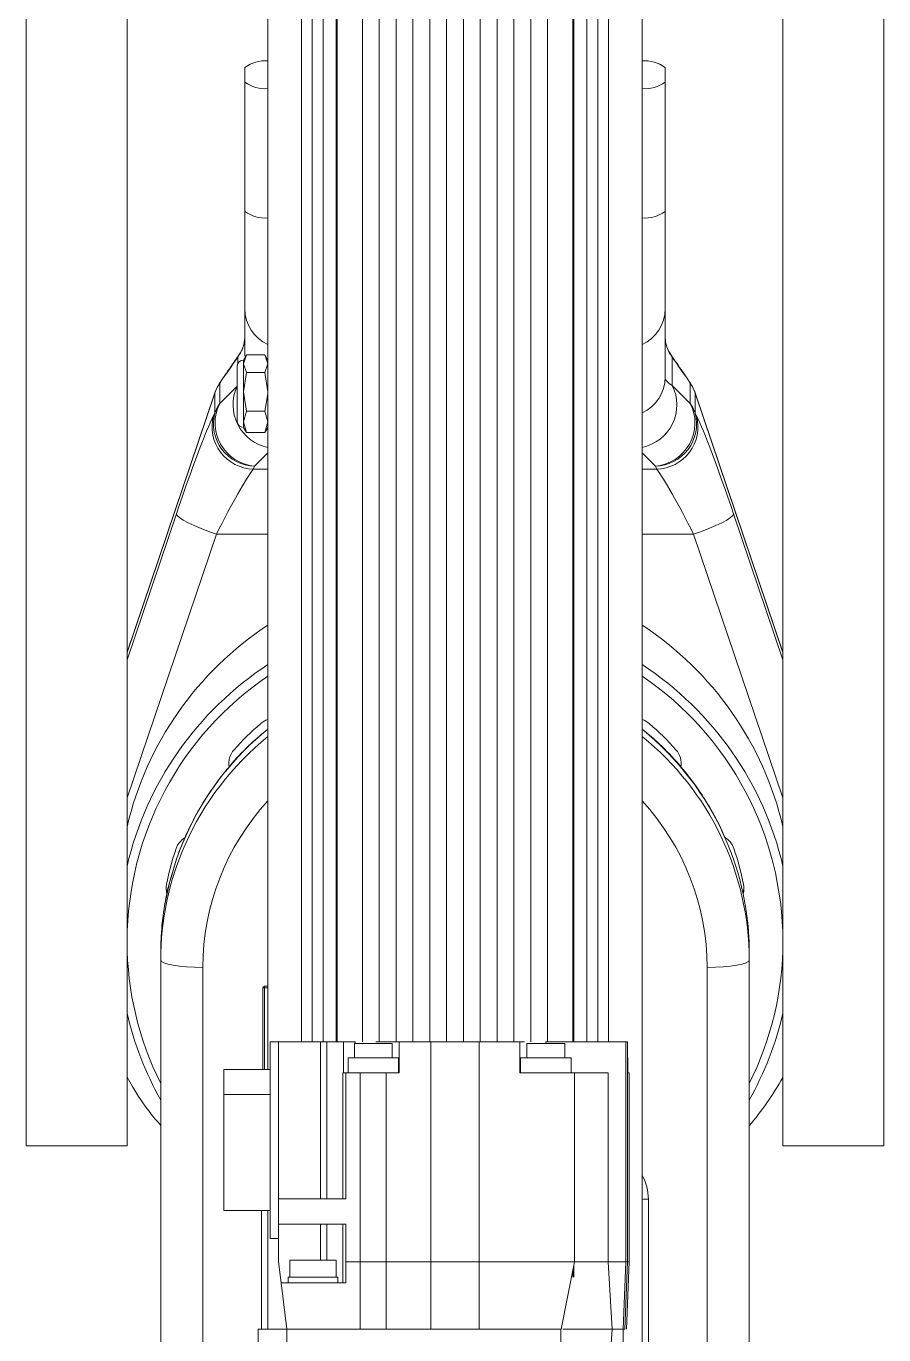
# Model space of a CAD drawing. Header units: millimetres. Extents: x 0 to 1189, y 0 to 841.
# Drawn here: x 286.28 to 306.68, y 636.11 to 667.25 of the extents above; entities that cross this region are included whole.
import ezdxf

# ---------------------------------------------------------------- set-up
doc = ezdxf.new("R2010")
doc.units = ezdxf.units.MM
doc.layers.get('0').update_dxf_attribs({"lineweight": 18})

msp = doc.modelspace()

# ---------------------------------------------------------------- linework, layer by layer
at = {"color": 7, "linetype": 'Continuous', "lineweight": 15}
for p, q in [((286.2824, 686.8061), (286.2824, 640.6061)), ((288.6824, 640.6061), (288.6824, 686.8061)), ((304.2824, 686.8061), (304.2824, 640.6061)), ((306.6824, 640.6061), (306.6824, 686.8061)), ((292.0324, 686.0061), (292.0324, 642.4261)), ((293.0824, 686.0061), (293.0824, 643.0861)), ((293.6824, 643.0861), (293.6824, 686.0061)), ((294.2824, 686.0061), (294.2824, 643.0861)), ((294.6824, 643.0861), (294.6824, 686.0061)), ((295.0824, 686.0061), (295.0824, 643.0861)), ((295.4824, 643.0861), (295.4824, 686.0061)), ((295.8824, 686.0061), (295.8824, 643.0861)), ((296.2824, 643.0861), (296.2824, 686.0061)), ((296.6824, 686.0061), (296.6824, 643.0861)), ((297.0824, 643.0861), (297.0824, 686.0061)), ((297.4824, 686.0061), (297.4824, 643.0861)), ((297.8824, 643.0861), (297.8824, 686.0061)), ((298.2824, 686.0061), (298.2824, 643.0861)), ((298.6824, 643.0861), (298.6824, 686.0061)), ((299.2824, 686.0061), (299.2824, 643.0861)), ((299.8824, 643.0861), (299.8824, 686.0061)), ((300.9324, 631.0061), (300.9324, 686.0061)), ((291.4824, 665.9226), (291.4824, 666.2699)), ((301.4824, 666.2699), (301.4824, 665.9226)), ((291.4824, 662.8446), (291.4824, 665.9226)), ((301.4824, 665.9226), (301.4824, 662.8446)), ((291.4824, 660.5224), (291.4824, 662.8446)), ((301.4824, 662.8446), (301.4824, 660.5224)), ((291.4824, 659.3962), (291.4824, 660.5224)), ((301.4824, 660.5224), (301.4824, 658.8976)), ((291.5218, 659.4285), (291.4511, 659.3061)), ((291.4511, 659.2199), (291.5226, 659.4285)), ((291.4511, 659.3061), (291.4511, 659.2199)), ((291.5226, 659.4285), (291.961, 659.4285)), ((291.961, 659.4285), (292.0324, 659.2199)), ((292.0324, 659.3061), (291.9618, 659.4285)), ((301.6504, 659.3745), (301.6504, 658.7045)), ((291.2991, 659.1728), (291.2991, 657.8394)), ((291.5226, 659.0114), (291.4511, 659.2199)), ((291.4511, 659.2199), (291.4511, 658.5502)), ((291.4511, 658.5502), (291.5226, 659.0114)), ((291.5226, 659.0114), (291.961, 659.0114)), ((292.0324, 659.2199), (291.961, 659.0114)), ((291.961, 659.0114), (292.0324, 658.5502)), ((290.885, 658.7529), (290.885, 658.2751)), ((301.6504, 658.7045), (302.0799, 658.2751)), ((302.0799, 658.2751), (302.0799, 658.7529)), ((290.7626, 658.5061), (288.6824, 652.3556)), ((290.7682, 658.0401), (290.7682, 658.5179)), ((291.4511, 658.5502), (291.4511, 657.8364)), ((291.5226, 658.089), (291.4511, 658.5502)), ((292.0317, 658.5062), (291.961, 658.089)), ((302.1966, 658.5179), (302.1966, 658.0401)), ((304.2824, 652.3555), (302.2022, 658.5061)), ((290.734, 657.9716), (290.7682, 658.0401)), ((291.4511, 657.8364), (291.5226, 658.089)), ((291.5226, 658.089), (291.961, 658.089)), ((291.961, 658.089), (292.0324, 657.8364)), ((302.1966, 658.0401), (302.2308, 657.9716)), ((291.5226, 657.5838), (291.4511, 657.8364)), ((291.4511, 657.8364), (291.4511, 657.7061)), ((291.4511, 657.7061), (291.5218, 657.5838)), ((292.0324, 657.8364), (291.961, 657.5838)), ((291.9618, 657.5838), (292.0324, 657.7061)), ((291.5138, 657.6092), (291.5226, 657.5838)), ((291.5226, 657.5838), (291.961, 657.5838)), ((291.961, 657.5838), (291.9697, 657.6092)), ((291.717, 656.7811), (291.6828, 656.7127)), ((301.282, 656.7127), (301.2478, 656.7811)), ((289.4824, 645.2007), (289.4824, 645.0271)), ((289.4824, 635.179), (289.4824, 645.0271)), ((303.4824, 645.2007), (303.4824, 645.0271)), ((303.4824, 645.0271), (303.4824, 635.179)), ((290.4824, 644.8534), (290.4824, 635.0054)), ((302.4824, 635.0054), (302.4824, 644.8534)), ((291.9124, 642.4261), (291.9124, 644.3661)), ((291.9524, 644.3661), (291.9124, 644.3661)), ((291.9524, 644.4061), (291.9524, 644.3661)), ((291.9524, 644.4061), (292.0324, 644.4061)), ((292.0824, 638.4061), (292.0824, 643.0861)), ((292.2824, 643.0861), (292.0824, 643.0861)), ((292.2824, 643.0861), (292.2824, 639.3461)), ((293.2852, 643.0861), (292.2824, 643.0861)), ((293.2852, 643.0861), (293.2852, 639.3461)), ((293.4356, 643.0861), (293.4356, 639.3461)), ((293.8293, 643.0861), (293.4356, 643.0861)), ((293.8293, 642.3461), (293.8293, 643.0861)), ((293.8293, 643.0861), (294.1089, 643.0861)), ((294.1089, 643.0461), (294.1089, 643.0861)), ((295.1583, 642.3461), (295.1583, 643.0861)), ((295.1583, 643.0861), (295.9111, 643.0861)), ((295.9111, 643.0861), (295.9111, 637.8461)), ((296.4824, 643.0861), (295.9111, 643.0861)), ((297.0537, 643.0861), (296.4824, 643.0861)), ((297.0537, 637.8462), (297.0537, 643.0861)), ((297.0537, 643.0861), (298.0224, 643.0861)), ((298.0224, 643.0861), (298.0224, 642.3461)), ((300.5424, 643.0861), (298.6424, 643.0861)), ((300.5424, 643.0861), (300.5424, 637.8461)), ((300.5824, 643.0861), (300.5424, 643.0861)), ((300.5824, 637.8455), (300.5824, 643.0864)), ((294.0883, 643.0465), (294.0883, 642.7057)), ((294.9883, 642.7057), (294.9883, 643.0465)), ((298.1924, 643.0465), (298.1924, 642.7057)), ((299.0924, 642.7057), (299.0924, 643.0465)), ((293.9383, 642.7066), (293.9383, 642.3461)), ((295.1383, 642.3461), (295.1383, 642.7066)), ((298.0424, 642.7066), (298.0424, 642.3461)), ((299.2424, 642.3461), (299.2424, 642.7066)), ((300.5896, 642.7061), (300.5824, 642.7061)), ((300.5896, 642.3456), (300.5896, 642.7066)), ((290.9824, 641.8316), (290.9824, 642.4261)), ((290.9824, 642.4261), (292.0824, 642.4261)), ((293.8142, 639.3461), (293.8142, 642.3461)), ((293.8286, 642.3461), (293.8142, 642.3461)), ((293.8824, 639.3461), (293.8824, 642.3461)), ((293.8824, 642.3461), (294.2304, 642.3461)), ((294.2304, 642.3461), (294.2304, 637.8461)), ((294.8463, 637.8461), (294.8463, 642.3461)), ((294.8463, 642.3461), (295.1583, 642.3461)), ((298.0224, 642.3461), (299.322, 642.3461)), ((299.322, 642.3461), (299.322, 637.8461)), ((300.124, 642.3461), (300.124, 637.8461)), ((300.6224, 637.8458), (300.6224, 642.3466)), ((290.9824, 639.0661), (290.9824, 641.8316)), ((290.9824, 641.8316), (292.0824, 641.8316)), ((286.2824, 640.6061), (288.6824, 640.6061)), ((304.2824, 640.6061), (306.6824, 640.6061)), ((292.2824, 638.7461), (292.2824, 639.3461)), ((292.2824, 639.3461), (293.8824, 639.3461)), ((301.0824, 639.3385), (301.0824, 632.6418)), ((292.0824, 639.0661), (290.9824, 639.0661)), ((292.0324, 639.0661), (292.0324, 636.2461)), ((293.8824, 638.7461), (292.2824, 638.7461)), ((292.2824, 637.8461), (292.2824, 638.7461)), ((293.8142, 637.3461), (293.8142, 638.7461)), ((293.8824, 637.8461), (293.8824, 638.7461)), ((292.2824, 638.4061), (292.0824, 638.4061)), ((292.2824, 637.8461), (292.3449, 637.3461)), ((292.5525, 637.8866), (292.5525, 637.4856)), ((293.6525, 637.4856), (293.6525, 637.8866)), ((293.8824, 637.8461), (294.2304, 637.8461)), ((293.8824, 637.3461), (293.8824, 637.8461)), ((294.2304, 637.8461), (294.2304, 636.2461)), ((294.8463, 636.2461), (294.8463, 637.8461)), ((294.8463, 637.8461), (295.9111, 637.8461)), ((296.4824, 637.8462), (295.9111, 637.8461)), ((295.9111, 637.8461), (295.9111, 636.2461)), ((297.0537, 637.8462), (296.4824, 637.8462)), ((297.0537, 636.2461), (297.0537, 637.8462)), ((297.0537, 637.8462), (299.322, 637.8461)), ((299.3224, 637.8461), (299.004, 636.2461)), ((299.3224, 637.8461), (299.322, 637.8461)), ((299.3224, 637.8461), (299.4082, 637.8461)), ((300.124, 637.8461), (300.224, 636.2461)), ((300.124, 637.8461), (300.5424, 637.8461)), ((300.5424, 637.8461), (300.4824, 636.2461)), ((300.5223, 636.2461), (300.5823, 637.8461)), ((300.5624, 636.2459), (300.6224, 637.8464)), ((292.5125, 637.4866), (292.5125, 637.3461)), ((293.6925, 637.3461), (293.6925, 637.4866)), ((299.2824, 637.6451), (299.2824, 637.4861)), ((292.4824, 636.2461), (292.3449, 637.3461)), ((292.3449, 637.3461), (293.8824, 637.3461)), ((291.8024, 636.2461), (292.4824, 636.2461)), ((291.8024, 632.5861), (291.8024, 636.2461)), ((292.4824, 636.2461), (294.2304, 636.2461)), ((292.4824, 636.2461), (292.4824, 632.5861)), ((294.8463, 636.2461), (295.9111, 636.2461)), ((296.4824, 636.2461), (295.9111, 636.2461)), ((297.0537, 636.2461), (296.4824, 636.2461)), ((297.0537, 636.2461), (299.003, 636.2461)), ((299.003, 636.2461), (298.943, 627.6061)), ((299.003, 636.2461), (299.0023, 628.0061)), ((299.004, 636.2461), (299.003, 636.2461)), ((299.6598, 628.0061), (300.223, 636.2461)), ((300.4824, 636.2461), (300.224, 636.2461)), ((300.4824, 636.2461), (300.4824, 627.6061))]:
    msp.add_line(p, q, dxfattribs=at)
at = {"color": 8, "linetype": 'Continuous', "lineweight": 15}
for p, q in [((292.8324, 643.0861), (292.8324, 686.0061)), ((293.3468, 686.0061), (293.3468, 643.0861)), ((293.6539, 643.0861), (293.6539, 686.0061)), ((299.311, 686.0061), (299.311, 643.0861)), ((299.618, 643.0861), (299.618, 686.0061)), ((300.1324, 686.0061), (300.1324, 643.0861)), ((291.3282, 659.4029), (291.3145, 659.3745)), ((291.3145, 659.2223), (291.3145, 659.3745)), ((301.6504, 659.3745), (301.6358, 659.4041)), ((290.8892, 658.7677), (290.885, 658.7529)), ((290.885, 658.2751), (291.2991, 658.6891)), ((302.0799, 658.7529), (302.0756, 658.7677)), ((290.7612, 658.497), (288.6824, 652.3507)), ((290.7626, 658.5061), (290.7612, 658.497)), ((290.7698, 658.5274), (290.7682, 658.5179)), ((302.195, 658.5274), (302.1966, 658.5179)), ((302.2022, 658.5061), (302.2036, 658.497)), ((304.2824, 652.3506), (302.2036, 658.497)), ((292.0324, 657.0965), (291.717, 656.7811)), ((301.2478, 656.7811), (300.9324, 657.0964)), ((291.6828, 656.7127), (292.0324, 656.7127)), ((300.9324, 656.7127), (301.282, 656.7127)), ((288.6824, 652.1771), (289.8568, 655.6494)), ((303.108, 655.6494), (304.2824, 652.177)), ((290.8056, 655.1646), (288.6824, 648.887)), ((292.0324, 655.1646), (290.8056, 655.1646)), ((302.1592, 655.1646), (300.9324, 655.1646)), ((304.2824, 648.8869), (302.1592, 655.1646)), ((291.9524, 642.4261), (291.9524, 644.3661)), ((292.0324, 644.3661), (291.9524, 644.3661)), ((298.6424, 643.0861), (298.6424, 643.0461)), ((291.8824, 636.2461), (291.8824, 639.0661)), ((293.2852, 638.7461), (293.2852, 637.8861)), ((293.4356, 638.7461), (293.4356, 637.8861)), ((299.311, 637.7886), (299.311, 637.4861))]:
    msp.add_line(p, q, dxfattribs=at)
at = {"color": 7, "linetype": 'Continuous', "lineweight": 15}
for points in [[(289.8568, 655.6494), (289.875, 655.6096), (289.929, 655.5593), (290.0167, 655.5005), (290.1347, 655.4355), (290.2785, 655.3667), (290.4425, 655.2969), (290.6205, 655.2286), (290.8056, 655.1646)], [(303.108, 655.6494), (303.0898, 655.6096), (303.0358, 655.5593), (302.9481, 655.5005), (302.8301, 655.4355), (302.6863, 655.3667), (302.5223, 655.2969), (302.3443, 655.2286), (302.1592, 655.1646)], [(291.1027, 649.7243), (291.1055, 649.687), (291.1139, 649.6367)], [(301.8492, 649.6291), (301.8593, 649.687), (301.8621, 649.7243)], [(303.4787, 645.4251), (303.4824, 645.4786), (303.4726, 645.5652)], [(290.4824, 644.8534), (290.2873, 644.8568), (290.0997, 644.8667), (289.9268, 644.8827), (289.7753, 644.9043), (289.6509, 644.9306), (289.5585, 644.9606), (289.5016, 644.9932), (289.4824, 645.0271)], [(302.4824, 644.8534), (302.6775, 644.8568), (302.8651, 644.8667), (303.038, 644.8827), (303.1895, 644.9043), (303.3139, 644.9306), (303.4063, 644.9606), (303.4632, 644.9932), (303.4824, 645.0271)]]:
    msp.add_lwpolyline(points, dxfattribs=at)
at = {"color": 8, "linetype": 'Continuous', "lineweight": 15}
msp.add_lwpolyline([(300.9324, 639.3352), (300.9653, 639.3365), (301.0824, 639.3385)], dxfattribs=at)
at = {"color": 7, "linetype": 'Continuous', "lineweight": 15}
for centre, radius, start, end in [((291.9676, 665.6019), 0.8256, 85.49898, 125.99501), ((300.9973, 665.6024), 0.8252, 53.99594, 94.51224), ((291.9676, 666.5906), 0.8256, 234.00499, 274.50102), ((300.9972, 666.5906), 0.8257, 265.50276, 305.99366), ((291.4511, 659.1528), 0.1533, 90, 172.50528), ((291.6953, 658.2041), 0.9787, 145.89086, 161.30029), ((291.717, 658.2067), 1, 145.87065, 161.29195), ((301.2478, 658.2067), 1, 18.70805, 34.12935), ((301.2695, 658.2041), 0.9787, 18.69971, 34.10914), ((291.7443, 657.7886), 1.0079, 165.55447, 268.45066), ((291.6953, 657.7263), 0.9787, 145.89086, 161.30029), ((291.8083, 657.8107), 1.0336, 153.29888, 264.931), ((301.1565, 657.8107), 1.0336, 275.069, 26.70112), ((301.2206, 657.7886), 1.0079, 271.54934, 14.44553), ((301.2695, 657.7263), 0.9787, 18.69971, 34.10914), ((291.71, 657.7202), 1.0079, 165.5547, 268.45061), ((291.4511, 657.8594), 0.1533, 187.49472, 270), ((301.2548, 657.7202), 1.0079, 271.54923, 14.44546), ((296.3502, 646.4143), 7.8733, 123.25762, 166.87849), ((296.6076, 646.4094), 7.8813, 13.14337, 56.71891), ((296.353, 645.4747), 7.8766, 123.267, 166.86911), ((296.6105, 645.4737), 7.878, 13.13391, 56.72837), ((296.4053, 645.4055), 6.9442, 130.90188, 138.2197), ((292.187, 650.2746), 0.502, 107.93614, 130.87813), ((300.7774, 650.274), 0.5026, 49.13259, 72.04054), ((296.5595, 645.4055), 6.9442, 41.7803, 49.09812), ((291.5897, 649.7068), 0.4873, 138.10622, 189.44508), ((301.3751, 649.7068), 0.4873, 350.44894, 41.89423), ((296.2901, 645.025), 6.8077, 156.19528, 179.98215), ((290.3169, 647.5231), 0.4936, 122.23157, 160.98604), ((296.6725, 645.1982), 6.8099, 0.0216, 23.79744), ((302.6474, 647.5227), 0.4942, 19.03681, 58.74907), ((296.2922, 645.4749), 6.8102, 161.07305, 168.4854), ((296.6726, 645.4749), 6.8102, 11.5146, 18.92695), ((290.0946, 646.7375), 0.4852, 168.48593, 196.89309), ((302.8703, 646.7375), 0.4852, 343.81126, 11.51427), ((290.0986, 646.7729), 0.4892, 182.1148, 197.7306), ((302.8678, 646.7727), 0.4877, 342.09708, 357.90952), ((291.9524, 644.3661), 0.04, 90, 180), ((296.2841, 645.5229), 7.8029, 193.03843, 209.34375), ((296.6768, 645.5244), 7.807, 330.66058, 346.95865)]:
    msp.add_arc(centre, radius, start, end, dxfattribs=at)
at = {"color": 8, "linetype": 'Continuous', "lineweight": 15}
for centre, radius, start, end in [((291.9676, 663.5126), 0.8256, 234.00499, 274.50102), ((300.9972, 663.5127), 0.8257, 265.50276, 305.99366), ((292.4283, 660.5353), 0.946, 180.77677, 245.26172), ((300.5365, 660.5353), 0.946, 294.74063, 359.22366), ((292.2381, 658.243), 1.0347, 155.16804, 258.53362), ((300.5364, 658.9105), 0.9461, 294.74582, 359.21847), ((300.7286, 658.2406), 1.0319, 281.39348, 26.71618), ((296.3318, 645.4604), 7.6495, 124.19773, 179.72736), ((296.6249, 645.4562), 7.6575, 0.16749, 55.76977), ((296.3365, 645.1879), 6.8541, 128.89958, 179.89269), ((296.3797, 644.9802), 6.9077, 129.00109, 156.15583), ((296.5848, 645.1536), 6.9082, 23.84167, 50.99758), ((296.6282, 645.0142), 6.8542, 0.10747, 51.09967), ((296.3397, 644.8476), 5.8573, 137.33842, 179.94318), ((296.6191, 644.8453), 5.8633, 0.07973, 42.63802), ((296.27, 645.4811), 7.5876, 180.15702, 206.54754), ((296.6965, 645.4807), 7.5859, 333.44953, 359.98377), ((299.9144, 639.338), 1.168, 0.02596, 29.35523)]:
    msp.add_arc(centre, radius, start, end, dxfattribs=at)
at = {"color": 7, "linetype": 'Continuous', "lineweight": 15}
for centre, major_axis, ratio, start_param, end_param in [((290.8708, 658.2111), (1.9853, 2.9957), 0.0806668, 1.2259746, 1.4425853), ((302.094, 658.2111), (-1.9853, 2.9957), 0.0806668, 4.8406, 5.0572107), ((302.4824, 658.8976), (1, 0), 0.3480978, 3.1415927, 3.7295953), ((290.7612, 657.976), (0.9869, 2.9996), 0.0522042, 1.40635, 1.4134374), ((302.2036, 657.976), (-0.9869, 2.9996), 0.0522042, 4.8697479, 4.8768353), ((289.8568, 655.1285), (0.9869, 2.9996), 0.0522042, 0.3419878, 1.4134374), ((303.108, 655.1285), (-0.9869, 2.9996), 0.0522042, 4.8697479, 5.9411975), ((290.8056, 654.8173), (0.9895, 1.9988), 0.0697651, 0.3593352, 1.4307848), ((302.1592, 654.8173), (-0.9895, 1.9988), 0.0697651, 4.8524005, 5.9238501)]:
    msp.add_ellipse(centre, major_axis=major_axis, ratio=ratio, start_param=start_param, end_param=end_param, dxfattribs=at)
for points, knots in [([(291.4824, 659.8327), (291.477, 659.7634), (291.4713, 659.6889), (291.4096, 659.5258), (291.3596, 659.4462), (291.3145, 659.3745)], [0, 0, 0, 0, 0.28254318, 0.30313701, 0.49505407, 0.49505407, 0.49505407, 0.49505407]), ([(291.4806, 659.8234), (291.4802, 659.8013), (291.4794, 659.7513), (291.4507, 659.6338), (291.3993, 659.5076), (291.3444, 659.4318), (291.3251, 659.4051)], [0, 0, 0, 0, 0.11846573, 0.26802951, 0.38846858, 0.45379746, 0.45379746, 0.45379746, 0.45379746]), ([(301.6504, 659.3745), (301.6483, 659.3772), (301.6331, 659.398), (301.5753, 659.4845), (301.495, 659.661), (301.4871, 659.7685), (301.4824, 659.8327)], [0, 0, 0, 0, 0.00747276, 0.05575005, 0.23243478, 0.49549068, 0.49549068, 0.49549068, 0.49549068]), ([(301.6367, 659.4044), (301.6061, 659.4529), (301.544, 659.5515), (301.5004, 659.6808), (301.4828, 659.7789), (301.484, 659.815), (301.4844, 659.8284)], [0, 0, 0, 0, 0.11688524, 0.23723147, 0.37612122, 0.45765087, 0.45765087, 0.45765087, 0.45765087]), ([(291.3293, 659.4045), (291.293, 659.3529), (291.1643, 659.1698), (291.0168, 658.9557), (290.9062, 658.7928), (290.8892, 658.7677)], [0, 0, 0, 0, 0.1930406, 0.68487449, 0.77402264, 0.77402264, 0.77402264, 0.77402264]), ([(302.0756, 658.7677), (302.0387, 658.8221), (301.9082, 659.0139), (301.7611, 659.2261), (301.6522, 659.3808), (301.6355, 659.4045)], [0, 0, 0, 0, 0.19392027, 0.68503656, 0.77402268, 0.77402268, 0.77402268, 0.77402268]), ([(290.7698, 658.5274), (290.7692, 658.5257), (290.7668, 658.5186), (290.7644, 658.5115), (290.7626, 658.5061)], [0, 0, 0, 0, 0.00561722, 0.022477248, 0.022477248, 0.022477248, 0.022477248]), ([(302.2022, 658.5061), (302.2016, 658.5079), (302.1992, 658.515), (302.1968, 658.5221), (302.195, 658.5274)], [0, 0, 0, 0, 0.005611387, 0.022477248, 0.022477248, 0.022477248, 0.022477248]), ([(292.0324, 650.5272), (291.8976, 650.4153), (291.593, 650.1622), (291.1695, 649.7134), (290.7584, 649.1961), (290.3996, 648.6413), (290.0978, 648.0554), (289.8702, 647.5056), (289.7708, 647.145), (289.7296, 646.9959)], [0, 0, 0, 0, 0.523901, 1.1838891, 1.8437165, 2.5033583, 3.1628302, 3.8221023, 4.2874439, 4.2874439, 4.2874439, 4.2874439]), ([(302.8959, 647.9543), (302.8754, 648.0053), (302.773, 648.2596), (302.5312, 648.6922), (302.1722, 649.2451), (301.7556, 649.7578), (301.3434, 650.1891), (301.0526, 650.4271), (300.9324, 650.5254)], [0, 0, 0, 0, 0.1652675, 0.8246655, 1.4841888, 2.1438733, 2.8037054, 3.2681189, 3.2681189, 3.2681189, 3.2681189]), ([(289.7296, 646.9959), (289.7108, 646.9342), (289.6281, 646.663), (289.5439, 646.1662), (289.488, 645.6271), (289.4838, 645.3045), (289.4824, 645.2007)], [0, 0, 0, 0, 0.1931969, 0.850133, 1.5069536, 1.8183225, 1.8183225, 1.8183225, 1.8183225]), ([(293.2852, 643.0861), (293.2994, 643.0861), (293.3278, 643.0861), (293.3683, 643.0861), (293.4056, 643.0861), (293.4256, 643.0861), (293.4356, 643.0861)], [0, 0, 0, 0, 0.03761542, 0.07523165, 0.11284622, 0.15046, 0.15046, 0.15046, 0.15046]), ([(295.1583, 643.0861), (295.1532, 643.0861), (295.143, 643.0861), (295.0624, 643.0861), (294.9412, 643.0861), (294.7848, 643.0861), (294.6633, 643.0861), (294.5995, 643.0861), (294.5958, 643.0861)], [0, 0, 0, 0, 0.1111354, 0.22227072, 0.3334048, 0.44454042, 0.55567597, 0.5625546, 0.5625546, 0.5625546, 0.5625546]), ([(298.135, 643.0861), (298.1109, 643.0861), (298.0372, 643.0861), (298.0284, 643.0861), (298.0224, 643.0861)], [0, 0, 0, 0, 0.03682676, 0.11255443, 0.11255443, 0.11255443, 0.11255443]), ([(294.5383, 643.0461), (294.4794, 643.0461), (294.3614, 643.0461), (294.2127, 643.0461), (294.1086, 643.0461), (294.0951, 643.0461), (294.0883, 643.0461)], [0, 0, 0, 0, 0.11249909, 0.22499896, 0.33749883, 0.45000017, 0.45000017, 0.45000017, 0.45000017]), ([(294.9883, 643.0461), (294.9816, 643.0461), (294.968, 643.0461), (294.864, 643.0461), (294.7152, 643.0461), (294.5973, 643.0461), (294.5383, 643.0461)], [0, 0, 0, 0, 0.11250121, 0.22499988, 0.33750121, 0.45000017, 0.45000017, 0.45000017, 0.45000017]), ([(298.6424, 643.0461), (298.5835, 643.0461), (298.4655, 643.0461), (298.3168, 643.0461), (298.2127, 643.0461), (298.1992, 643.0461), (298.1924, 643.0461)], [0, 0, 0, 0, 0.11249984, 0.22500008, 0.33750033, 0.45000017, 0.45000017, 0.45000017, 0.45000017]), ([(299.0924, 643.0461), (299.0857, 643.0461), (299.0721, 643.0461), (298.9681, 643.0461), (298.8193, 643.0461), (298.7014, 643.0461), (298.6424, 643.0461)], [0, 0, 0, 0, 0.11249971, 0.22499876, 0.33750046, 0.45000017, 0.45000017, 0.45000017, 0.45000017]), ([(294.5383, 642.7061), (294.4597, 642.7061), (294.3025, 642.7061), (294.1041, 642.7061), (293.9654, 642.7061), (293.9474, 642.7061), (293.9383, 642.7061)], [0, 0, 0, 0, 0.14999885, 0.29999818, 0.44999751, 0.59999824, 0.59999824, 0.59999824, 0.59999824]), ([(295.1383, 642.7061), (295.1293, 642.7061), (295.1113, 642.7061), (294.9725, 642.7061), (294.7742, 642.7061), (294.617, 642.7061), (294.5383, 642.7061)], [0, 0, 0, 0, 0.150001, 0.30000061, 0.45000022, 0.60000122, 0.60000122, 0.60000122, 0.60000122]), ([(298.6424, 642.7061), (298.5638, 642.7061), (298.4066, 642.7061), (298.2082, 642.7061), (298.0695, 642.7061), (298.0514, 642.7061), (298.0424, 642.7061)], [0, 0, 0, 0, 0.1499996, 0.2999993, 0.44999901, 0.59999824, 0.59999824, 0.59999824, 0.59999824]), ([(299.2424, 642.7061), (299.2334, 642.7061), (299.2154, 642.7061), (299.0766, 642.7061), (298.8783, 642.7061), (298.721, 642.7061), (298.6424, 642.7061)], [0, 0, 0, 0, 0.14999957, 0.29999963, 0.45000127, 0.60000122, 0.60000122, 0.60000122, 0.60000122]), ([(288.6824, 642.244), (288.7236, 642.1696), (288.8851, 641.8776), (289.1515, 641.4901), (289.3965, 641.1947), (289.4824, 641.0912)], [0, 0, 0, 0, 0.2553277, 1.002602, 1.4058755, 1.4058755, 1.4058755, 1.4058755]), ([(293.8824, 642.3461), (293.8817, 642.3461), (293.8804, 642.3461), (293.8694, 642.3461), (293.8527, 642.3461), (293.8366, 642.3461), (293.8286, 642.3461)], [0, 0, 0, 0, 0.013466404, 0.026931854, 0.040397535, 0.053864717, 0.053864717, 0.053864717, 0.053864717]), ([(294.5383, 642.3461), (294.4845, 642.3461), (294.3767, 642.3461), (294.2791, 642.3461), (294.2304, 642.3461)], [0, 0, 0, 0, 0.15398344, 0.30796826, 0.30796826, 0.30796826, 0.30796826]), ([(294.8463, 642.3461), (294.7975, 642.3461), (294.7, 642.3461), (294.5922, 642.3461), (294.5383, 642.3461)], [0, 0, 0, 0, 0.15398482, 0.30796826, 0.30796826, 0.30796826, 0.30796826]), ([(300.124, 642.3461), (300.0428, 642.3461), (299.8804, 642.3461), (299.6547, 642.3461), (299.4576, 642.3461), (299.3672, 642.3461), (299.322, 642.3461)], [0, 0, 0, 0, 0.20050072, 0.40100095, 0.60150272, 0.80200136, 0.80200136, 0.80200136, 0.80200136]), ([(300.6224, 642.3461), (300.6206, 642.3461), (300.6181, 642.3461), (300.5895, 642.3461), (300.5824, 642.3461)], [0, 0, 0, 0, 0.030082832, 0.040000677, 0.040000677, 0.040000677, 0.040000677]), ([(303.4824, 641.0822), (303.6263, 641.2636), (303.9176, 641.6305), (304.1599, 642.0307), (304.2824, 642.233)], [0, 0, 0, 0, 0.6935045, 1.4030007, 1.4030007, 1.4030007, 1.4030007]), ([(293.1025, 637.8861), (293.0304, 637.8861), (292.8862, 637.8861), (292.7044, 637.8861), (292.5773, 637.8861), (292.5607, 637.8861), (292.5525, 637.8861)], [0, 0, 0, 0, 0.13750033, 0.27500172, 0.41250153, 0.55000186, 0.55000186, 0.55000186, 0.55000186]), ([(293.6525, 637.8861), (293.6442, 637.8861), (293.6277, 637.8861), (293.5005, 637.8861), (293.3187, 637.8861), (293.1745, 637.8861), (293.1025, 637.8861)], [0, 0, 0, 0, 0.13749998, 0.27499944, 0.4124989, 0.54999888, 0.54999888, 0.54999888, 0.54999888]), ([(294.2304, 637.8461), (294.2791, 637.8461), (294.3767, 637.8461), (294.4845, 637.8461), (294.5383, 637.8461)], [0, 0, 0, 0, 0.15398482, 0.30796826, 0.30796826, 0.30796826, 0.30796826]), ([(294.8463, 637.8461), (294.7975, 637.8461), (294.7, 637.8461), (294.5922, 637.8461), (294.5383, 637.8461)], [0, 0, 0, 0, 0.15398482, 0.30796826, 0.30796826, 0.30796826, 0.30796826]), ([(299.4082, 637.8461), (299.4546, 637.8461), (299.5474, 637.8461), (299.7245, 637.8461), (299.9189, 637.8461), (300.0556, 637.8461), (300.124, 637.8461)], [0, 0, 0, 0, 0.17894917, 0.35789791, 0.53684744, 0.71579814, 0.71579814, 0.71579814, 0.71579814]), ([(300.5824, 637.8461), (300.5824, 637.8461), (300.5954, 637.8461), (300.5689, 637.8461), (300.5424, 637.8461)], [0, 0, 0, 0, 0.000061335, 0.040060282, 0.040060282, 0.040060282, 0.040060282]), ([(300.6224, 637.8461), (300.6206, 637.8461), (300.6181, 637.8461), (300.5895, 637.8461), (300.5824, 637.8461)], [0, 0, 0, 0, 0.030082832, 0.040000677, 0.040000677, 0.040000677, 0.040000677]), ([(293.1025, 637.4861), (293.0251, 637.4861), (292.8705, 637.4861), (292.6755, 637.4861), (292.5391, 637.4861), (292.5213, 637.4861), (292.5125, 637.4861)], [0, 0, 0, 0, 0.14750195, 0.29500088, 0.44250246, 0.59000254, 0.59000254, 0.59000254, 0.59000254]), ([(293.6925, 637.4861), (293.6836, 637.4861), (293.6658, 637.4861), (293.5294, 637.4861), (293.3344, 637.4861), (293.1798, 637.4861), (293.1025, 637.4861)], [0, 0, 0, 0, 0.1474998, 0.2950011, 0.44249976, 0.58999956, 0.58999956, 0.58999956, 0.58999956]), ([(294.2304, 636.2461), (294.2797, 636.2461), (294.3773, 636.2461), (294.4851, 636.2461), (294.5383, 636.2461)], [0, 0, 0, 0, 0.15570578, 0.30796826, 0.30796826, 0.30796826, 0.30796826]), ([(294.5383, 636.2461), (294.5916, 636.2461), (294.6994, 636.2461), (294.797, 636.2461), (294.8463, 636.2461)], [0, 0, 0, 0, 0.15231275, 0.30796826, 0.30796826, 0.30796826, 0.30796826]), ([(300.224, 636.2461), (300.0639, 636.2461), (299.7435, 636.2461), (299.3448, 636.2461), (299.0945, 636.2461), (299.0609, 636.2461), (299.0496, 636.2461)], [0, 0, 0, 0, 0.3346698, 0.6693388, 1.0040079, 1.1744201, 1.1744201, 1.1744201, 1.1744201]), ([(300.5223, 636.2461), (300.5223, 636.2461), (300.5353, 636.2461), (300.5088, 636.2461), (300.4824, 636.2461)], [0, 0, 0, 0, 0.000058328, 0.039988756, 0.039988756, 0.039988756, 0.039988756])]:
    msp.add_open_spline(points, degree=3, knots=knots, dxfattribs=at)

doc.saveas('drawing.dxf')
